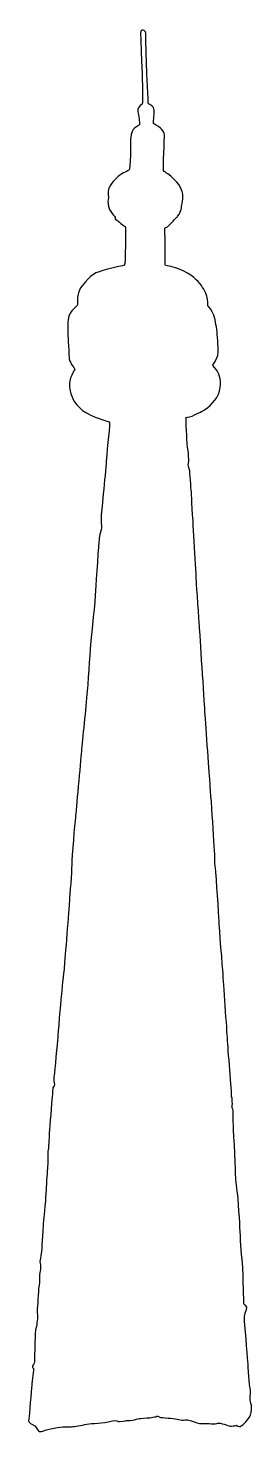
# Model space of a CAD drawing. Header units: centimetres. Extents: x -1.5 to 1.5, y -9.4 to 9.4.
import ezdxf

# ---------------------------------------------------------------- set-up
doc = ezdxf.new("R2010")
doc.units = ezdxf.units.CM
doc.header["$MEASUREMENT"] = 0
doc.layers.add('Camada 1', color=7, linetype='Continuous')

msp = doc.modelspace()

# ---------------------------------------------------------------- linework, layer by layer
at = {"layer": 'Camada 1'}
msp.add_open_spline([(1.03698, 5.00801), (1.02116, 4.9566), (0.98541, 4.8949), (0.97443, 4.88532), (0.97443, 4.88532), (0.96363, 4.87574), (1.01885, 4.8265), (1.04124, 4.78459), (1.04124, 4.78459), (1.0745, 4.72236), (1.0967, 4.61327), (1.04709, 4.49392), (1.04709, 4.49392), (0.99666, 4.37274), (0.88162, 4.29202), (0.82143, 4.26341), (0.82143, 4.26341), (0.79518, 4.25087), (0.73639, 4.2165), (0.69549, 4.20078), (0.69549, 4.20078), (0.64464, 4.18147), (0.61342, 4.18168), (0.61342, 4.18168), (0.61342, 4.18168), (0.61342, 4.18168), (0.62768, 3.84108), (0.63001, 3.82174), (0.63001, 3.82174), (0.63226, 3.80243), (0.6484, 3.70932), (0.64702, 3.68275), (0.64702, 3.68275), (0.64564, 3.65618), (0.65969, 3.60057), (0.64744, 3.57652), (0.64744, 3.57652), (0.63522, 3.55244), (0.66345, 3.47132), (0.66345, 3.47132), (0.66345, 3.47132), (0.66345, 3.47132), (0.68089, 3.22605), (0.68552, 3.18742), (0.68552, 3.18742), (0.69002, 3.14874), (0.69362, 2.98933), (0.70028, 2.90717), (0.70028, 2.90717), (0.70689, 2.82502), (0.75172, 2.06876), (0.75243, 1.99878), (0.75243, 1.99878), (0.75312, 1.92877), (0.79191, 1.47565), (0.79376, 1.39595), (0.79376, 1.39595), (0.79551, 1.31623), (0.86319, 0.38479), (0.86604, 0.27729), (0.86604, 0.27729), (0.86879, 0.16982), (0.92607, -0.55628), (0.93364, -0.66619), (0.93364, -0.66619), (0.94123, -0.77612), (1.00201, -1.67378), (0.99942, -1.69066), (0.99942, -1.69066), (0.99688, -1.70754), (0.99535, -1.7522), (1.00117, -1.77639), (1.00117, -1.77639), (1.00707, -1.80057), (1.01255, -1.87304), (1.01353, -1.89482), (1.01353, -1.89482), (1.01459, -1.9166), (1.05504, -2.46748), (1.0557, -2.53752), (1.0557, -2.53752), (1.05639, -2.60756), (1.10515, -3.17183), (1.10825, -3.24308), (1.10825, -3.24308), (1.11135, -3.31428), (1.16392, -4.01984), (1.16797, -4.1189), (1.16797, -4.1189), (1.17204, -4.21793), (1.22869, -4.8559), (1.22255, -4.86794), (1.22255, -4.86794), (1.21646, -4.88003), (1.22956, -4.89577), (1.22956, -4.89577), (1.22956, -4.89577), (1.22956, -4.89577), (1.23729, -4.98769), (1.2312, -4.99962), (1.2312, -4.99962), (1.22509, -5.01171), (1.22964, -5.03828), (1.23808, -5.04555), (1.23808, -5.04555), (1.24652, -5.05285), (1.24189, -5.18081), (1.24512, -5.22192), (1.24512, -5.22192), (1.24851, -5.26296), (1.27012, -5.7558), (1.27605, -5.92849), (1.27605, -5.92849), (1.27814, -5.99384), (1.29743, -6.11399), (1.30865, -6.24509), (1.30865, -6.24509), (1.32691, -6.46065), (1.33984, -6.70377), (1.34082, -6.76457), (1.34082, -6.76457), (1.34249, -6.86236), (1.37196, -7.11369), (1.37498, -7.19711), (1.37498, -7.19711), (1.37792, -7.28043), (1.38382, -7.6137), (1.38728, -7.64272), (1.38728, -7.64272), (1.39064, -7.67174), (1.44496, -7.66614), (1.42284, -7.72151), (1.42284, -7.72151), (1.40069, -7.77689), (1.39326, -7.8094), (1.39416, -7.84322), (1.39416, -7.84322), (1.39506, -7.87706), (1.43499, -8.33984), (1.44046, -8.41234), (1.44046, -8.41234), (1.44594, -8.48478), (1.46078, -8.75905), (1.46914, -8.77236), (1.46914, -8.77236), (1.47742, -8.78572), (1.48192, -8.83647), (1.47319, -8.87735), (1.47319, -8.87735), (1.46729, -8.90421), (1.46898, -8.95366), (1.47967, -8.97165), (1.47967, -8.97165), (1.49462, -8.9961), (1.49287, -9.09503), (1.47501, -9.13283), (1.47501, -9.13283), (1.43411, -9.21938), (1.346, -9.28698), (1.32655, -9.28438), (1.32655, -9.28438), (1.28678, -9.27927), (1.29536, -9.26239), (1.28326, -9.26837), (1.28326, -9.26837), (1.27112, -9.27438), (1.21926, -9.28123), (1.20238, -9.27864), (1.20238, -9.27864), (1.1855, -9.27613), (1.06768, -9.22813), (1.03977, -9.2412), (1.03977, -9.2412), (1.01202, -9.25427), (0.89152, -9.24136), (0.86258, -9.24472), (0.86258, -9.24472), (0.83363, -9.24811), (0.75648, -9.23908), (0.73484, -9.228), (0.73484, -9.228), (0.71322, -9.21705), (0.63268, -9.18501), (0.60009, -9.19567), (0.60009, -9.19567), (0.56733, -9.2062), (0.55903, -9.1989), (0.55903, -9.1989), (0.55903, -9.1989), (0.55903, -9.1989), (0.43613, -9.17263), (0.40475, -9.1748), (0.40475, -9.1748), (0.3734, -9.177), (0.29519, -9.15829), (0.2855, -9.16546), (0.2855, -9.16546), (0.27574, -9.17263), (0.23623, -9.13728), (0.22536, -9.14691), (0.22536, -9.14691), (0.21441, -9.15646), (0.16853, -9.15731), (0.15405, -9.16199), (0.15405, -9.16199), (0.13958, -9.16673), (0.04184, -9.17445), (0.01043, -9.17662), (0.01043, -9.17662), (-0.02092, -9.17879), (-0.03421, -9.18112), (-0.0741, -9.19411), (-0.0741, -9.19411), (-0.0958, -9.20115), (-0.17668, -9.20535), (-0.17668, -9.20535), (-0.17668, -9.20535), (-0.17668, -9.20535), (-0.19107, -9.20408), (-0.27442, -9.21913), (-0.27442, -9.21913), (-0.29802, -9.22342), (-0.31292, -9.19286), (-0.38404, -9.21209), (-0.38404, -9.21209), (-0.49329, -9.24175), (-0.64815, -9.2395), (-0.70887, -9.25202), (-0.70887, -9.25202), (-0.7934, -9.26959), (-0.86352, -9.28224), (-0.91776, -9.2879), (-0.91776, -9.2879), (-0.97208, -9.29354), (-1.02627, -9.28102), (-1.06489, -9.29166), (-1.06489, -9.29166), (-1.1036, -9.30216), (-1.18562, -9.30886), (-1.23155, -9.32172), (-1.23155, -9.32172), (-1.27751, -9.33466), (-1.32836, -9.36929), (-1.35717, -9.34252), (-1.35717, -9.34252), (-1.38582, -9.31574), (-1.38921, -9.28069), (-1.43488, -9.25738), (-1.43488, -9.25738), (-1.48055, -9.23418), (-1.49616, -9.22306), (-1.48737, -9.18219), (-1.48737, -9.18219), (-1.47859, -9.14115), (-1.45308, -8.79362), (-1.44781, -8.73573), (-1.44781, -8.73573), (-1.44254, -8.67784), (-1.41844, -8.51742), (-1.42561, -8.50766), (-1.42561, -8.50766), (-1.43278, -8.49798), (-1.44474, -8.49176), (-1.43138, -8.47141), (-1.43138, -8.47141), (-1.41789, -8.45101), (-1.41058, -8.43051), (-1.41024, -8.39434), (-1.41024, -8.39434), (-1.41003, -8.35807), (-1.40384, -8.17939), (-1.40357, -8.14322), (-1.40357, -8.14322), (-1.40328, -8.10702), (-1.4023, -7.98622), (-1.39008, -7.96219), (-1.39008, -7.96219), (-1.37786, -7.93811), (-1.36606, -7.80783), (-1.3695, -7.7909), (-1.3695, -7.7909), (-1.37302, -7.77394), (-1.38088, -7.70017), (-1.3723, -7.6834), (-1.3723, -7.6834), (-1.36373, -7.66652), (-1.3683, -7.62781), (-1.36428, -7.57836), (-1.36428, -7.57836), (-1.36028, -7.52888), (-1.35846, -7.44808), (-1.34967, -7.40101), (-1.34967, -7.40101), (-1.34089, -7.35402), (-1.34488, -7.24895), (-1.33877, -7.23083), (-1.33877, -7.23083), (-1.33258, -7.21281), (-1.32247, -7.15127), (-1.33189, -7.12822), (-1.33189, -7.12822), (-1.34136, -7.10525), (-1.33745, -7.06176), (-1.32998, -7.03532), (-1.32998, -7.03532), (-1.32255, -7.00876), (-1.30969, -6.90022), (-1.31059, -6.86038), (-1.31059, -6.86038), (-1.31152, -6.82048), (-1.29969, -6.70229), (-1.29688, -6.64313), (-1.29688, -6.64313), (-1.294, -6.58397), (-1.27566, -6.39336), (-1.27299, -6.36439), (-1.27299, -6.36439), (-1.27048, -6.33537), (-1.25193, -6.12066), (-1.25135, -6.05425), (-1.25135, -6.05425), (-1.25093, -5.98784), (-1.23526, -5.83213), (-1.2337, -5.78752), (-1.2337, -5.78752), (-1.23217, -5.74288), (-1.23743, -5.64623), (-1.22992, -5.60766), (-1.22992, -5.60766), (-1.22241, -5.56908), (-1.21788, -5.44719), (-1.2124, -5.36509), (-1.2124, -5.36509), (-1.20692, -5.28302), (-1.1815, -4.94752), (-1.17501, -4.88723), (-1.17501, -4.88723), (-1.16852, -4.82694), (-1.16932, -4.77494), (-1.16321, -4.76293), (-1.16321, -4.76293), (-1.15705, -4.75092), (-1.13765, -4.73054), (-1.14577, -4.69906), (-1.14577, -4.69906), (-1.154, -4.6676), (-1.15141, -4.6326), (-1.14746, -4.59521), (-1.14746, -4.59521), (-1.14352, -4.55785), (-1.10306, -4.14518), (-1.10023, -4.09811), (-1.10023, -4.09811), (-1.09743, -4.05107), (-1.0616, -3.61786), (-1.05504, -3.5454), (-1.05504, -3.5454), (-1.0485, -3.47304), (-1.02011, -3.23298), (-1.01226, -3.14609), (-1.01226, -3.14609), (-1.00432, -3.05923), (-0.95077, -2.3593), (-0.9441, -2.27482), (-0.9441, -2.27482), (-0.93749, -2.19036), (-0.91465, -1.88988), (-0.91264, -1.78484), (-0.91264, -1.78484), (-0.91066, -1.67977), (-0.87232, -1.22972), (-0.86443, -1.15489), (-0.86443, -1.15489), (-0.8567, -1.08012), (-0.795, -0.41771), (-0.78418, -0.27163), (-0.78418, -0.27163), (-0.77352, -0.12558), (-0.72192, 0.30865), (-0.70576, 0.53069), (-0.70576, 0.53069), (-0.68959, 0.75273), (-0.66401, 1.10634), (-0.65726, 1.19686), (-0.65726, 1.19686), (-0.65051, 1.28732), (-0.60014, 1.73738), (-0.59543, 1.87131), (-0.59543, 1.87131), (-0.59085, 2.0053), (-0.54836, 2.51695), (-0.54807, 2.55317), (-0.54807, 2.55317), (-0.54786, 2.58939), (-0.50584, 2.71943), (-0.51661, 2.74007), (-0.51661, 2.74007), (-0.52727, 2.76068), (-0.51799, 2.86805), (-0.51777, 2.89221), (-0.51777, 2.89221), (-0.51756, 2.91634), (-0.4561, 3.50596), (-0.4494, 3.63307), (-0.4494, 3.63307), (-0.44236, 3.76586), (-0.39087, 4.12133), (-0.4108, 4.12541), (-0.4108, 4.12541), (-0.42935, 4.12954), (-0.63654, 4.18169), (-0.76674, 4.27633), (-0.76674, 4.27633), (-0.89567, 4.37012), (-0.92737, 4.50559), (-0.93586, 4.53874), (-0.93586, 4.53874), (-0.96981, 4.66817), (-0.90025, 4.77512), (-0.87212, 4.82438), (-0.87212, 4.82438), (-0.86918, 4.82991), (-0.89546, 4.85708), (-0.91596, 4.89108), (-0.91596, 4.89108), (-0.93914, 4.92918), (-0.94758, 4.96307), (-0.94813, 4.98437), (-0.94813, 4.98437), (-0.94966, 5.02414), (-0.95025, 5.02184), (-0.95025, 5.02184), (-0.95025, 5.02184), (-0.95025, 5.02184), (-0.95641, 5.1454), (-0.95768, 5.15588), (-0.95768, 5.15588), (-0.96104, 5.18488), (-0.9657, 5.36604), (-0.96549, 5.39623), (-0.96549, 5.39623), (-0.9653, 5.42642), (-0.97287, 5.53638), (-0.90964, 5.60713), (-0.90964, 5.60713), (-0.86088, 5.66174), (-0.83291, 5.67198), (-0.83431, 5.68381), (-0.83431, 5.68381), (-0.84344, 5.75512), (-0.83412, 5.86852), (-0.77324, 5.94051), (-0.77324, 5.94051), (-0.63679, 6.10199), (-0.6247, 6.10791), (-0.43357, 6.16117), (-0.43357, 6.16117), (-0.33697, 6.18818), (-0.22047, 6.20869), (-0.21161, 6.21155), (-0.21161, 6.21155), (-0.19346, 6.21748), (-0.18843, 6.72693), (-0.19798, 6.73185), (-0.19798, 6.73185), (-0.20769, 6.73677), (-0.23164, 6.74902), (-0.25685, 6.77096), (-0.25685, 6.77096), (-0.28201, 6.79289), (-0.30715, 6.8148), (-0.30715, 6.8148), (-0.30715, 6.8148), (-0.30715, 6.8148), (-0.34287, 6.81787), (-0.33456, 6.85608), (-0.33456, 6.85608), (-0.33075, 6.87362), (-0.37726, 6.89), (-0.40658, 6.95951), (-0.40658, 6.95951), (-0.42881, 7.01134), (-0.43336, 7.07521), (-0.42804, 7.08865), (-0.42804, 7.08865), (-0.41701, 7.1163), (-0.43063, 7.19692), (-0.41976, 7.22983), (-0.41976, 7.22983), (-0.40402, 7.27708), (-0.35806, 7.34037), (-0.293, 7.39641), (-0.293, 7.39641), (-0.22725, 7.45319), (-0.15782, 7.47629), (-0.15134, 7.47772), (-0.15134, 7.47772), (-0.12359, 7.48478), (-0.12422, 7.876), (-0.12647, 7.89534), (-0.12647, 7.89534), (-0.1288, 7.91465), (-0.11242, 8.00027), (-0.09414, 8.02427), (-0.09414, 8.02427), (-0.07588, 8.04824), (-0.01421, 8.08041), (-0.00926, 8.09002), (-0.00926, 8.09002), (-0.00434, 8.09965), (-0.01923, 8.20723), (-0.02029, 8.22292), (-0.02029, 8.22292), (-0.02135, 8.23861), (-0.03913, 8.28703), (-0.01968, 8.31346), (-0.01968, 8.31346), (-0.00015, 8.33987), (0.00718, 8.35431), (0.02535, 8.36021), (0.02535, 8.36021), (0.0435, 8.36614), (0.0253, 8.83596), (0.02207, 8.88305), (0.02207, 8.88305), (0.01871, 8.93027), (0.00886, 9.28904), (0.00712, 9.31193), (0.00712, 9.31193), (0.00156, 9.37837), (0.07856, 9.35125), (0.0771, 9.31259), (0.0771, 9.31259), (0.07557, 9.27399), (0.0861, 8.91405), (0.08813, 8.86454), (0.08813, 8.86454), (0.09025, 8.81504), (0.10612, 8.3766), (0.11329, 8.36686), (0.11329, 8.36686), (0.12046, 8.35715), (0.19269, 8.33847), (0.18981, 8.27934), (0.18981, 8.27934), (0.18695, 8.22021), (0.17399, 8.10559), (0.18372, 8.10069), (0.18372, 8.10069), (0.18864, 8.09815), (0.23796, 8.0777), (0.27378, 8.04468), (0.27378, 8.04468), (0.30749, 8.01362), (0.32789, 7.97044), (0.32731, 7.9547), (0.32731, 7.9547), (0.32575, 7.92213), (0.30805, 7.4888), (0.31395, 7.47668), (0.31395, 7.47668), (0.31993, 7.46459), (0.35231, 7.44498), (0.37158, 7.43519), (0.37158, 7.43519), (0.39085, 7.4254), (0.43982, 7.37008), (0.46614, 7.34753), (0.46614, 7.34753), (0.54401, 7.28056), (0.57941, 7.17761), (0.57287, 7.10528), (0.57287, 7.10528), (0.56663, 7.038), (0.55419, 7.02691), (0.55517, 6.99916), (0.55517, 6.99916), (0.55615, 6.97135), (0.54512, 6.94368), (0.53281, 6.91357), (0.53281, 6.91357), (0.52569, 6.89619), (0.51447, 6.88354), (0.50114, 6.86309), (0.50114, 6.86309), (0.49495, 6.85409), (0.48447, 6.8443), (0.46952, 6.83073), (0.46952, 6.83073), (0.44155, 6.80562), (0.3734, 6.72524), (0.35652, 6.72172), (0.35652, 6.72172), (0.33959, 6.71823), (0.3299, 6.71108), (0.33088, 6.6833), (0.33088, 6.6833), (0.33122, 6.67002), (0.33607, 6.549), (0.33628, 6.43925), (0.33628, 6.43925), (0.33641, 6.3204), (0.33263, 6.21351), (0.33938, 6.21232), (0.33938, 6.21232), (0.73578, 6.1457), (0.85005, 5.90064), (0.8745, 5.84841), (0.8745, 5.84841), (0.90556, 5.78089), (0.9036, 5.72144), (0.90347, 5.69125), (0.90347, 5.69125), (0.90318, 5.66106), (0.91051, 5.66947), (0.91051, 5.66947), (0.91051, 5.66947), (0.91051, 5.66947), (0.96364, 5.61036), (0.98436, 5.54697), (0.98436, 5.54697), (1.01021, 5.46918), (1.02307, 5.37952), (1.03177, 5.28942), (1.03177, 5.28942), (1.04188, 5.18427), (1.04651, 5.03872), (1.03698, 5.00801)], degree=3, knots=[0, 0, 0, 0, 0.00632911, 0.00632911, 0.00632911, 0.00632911, 0.01265823, 0.01265823, 0.01265823, 0.01265823, 0.01898734, 0.01898734, 0.01898734, 0.01898734, 0.02531646, 0.02531646, 0.02531646, 0.02531646, 0.03164557, 0.03164557, 0.03164557, 0.03164557, 0.03797468, 0.03797468, 0.03797468, 0.03797468, 0.0443038, 0.0443038, 0.0443038, 0.0443038, 0.05063291, 0.05063291, 0.05063291, 0.05063291, 0.05696203, 0.05696203, 0.05696203, 0.05696203, 0.06329114, 0.06329114, 0.06329114, 0.06329114, 0.06962025, 0.06962025, 0.06962025, 0.06962025, 0.07594937, 0.07594937, 0.07594937, 0.07594937, 0.08227848, 0.08227848, 0.08227848, 0.08227848, 0.08860759, 0.08860759, 0.08860759, 0.08860759, 0.09493671, 0.09493671, 0.09493671, 0.09493671, 0.10126582, 0.10126582, 0.10126582, 0.10126582, 0.10759494, 0.10759494, 0.10759494, 0.10759494, 0.11392405, 0.11392405, 0.11392405, 0.11392405, 0.12025316, 0.12025316, 0.12025316, 0.12025316, 0.12658228, 0.12658228, 0.12658228, 0.12658228, 0.13291139, 0.13291139, 0.13291139, 0.13291139, 0.13924051, 0.13924051, 0.13924051, 0.13924051, 0.14556962, 0.14556962, 0.14556962, 0.14556962, 0.15189873, 0.15189873, 0.15189873, 0.15189873, 0.15822785, 0.15822785, 0.15822785, 0.15822785, 0.16455696, 0.16455696, 0.16455696, 0.16455696, 0.17088608, 0.17088608, 0.17088608, 0.17088608, 0.17721519, 0.17721519, 0.17721519, 0.17721519, 0.1835443, 0.1835443, 0.1835443, 0.1835443, 0.18987342, 0.18987342, 0.18987342, 0.18987342, 0.19620253, 0.19620253, 0.19620253, 0.19620253, 0.20253165, 0.20253165, 0.20253165, 0.20253165, 0.20886076, 0.20886076, 0.20886076, 0.20886076, 0.21518987, 0.21518987, 0.21518987, 0.21518987, 0.22151899, 0.22151899, 0.22151899, 0.22151899, 0.2278481, 0.2278481, 0.2278481, 0.2278481, 0.23417722, 0.23417722, 0.23417722, 0.23417722, 0.24050633, 0.24050633, 0.24050633, 0.24050633, 0.24683544, 0.24683544, 0.24683544, 0.24683544, 0.25316456, 0.25316456, 0.25316456, 0.25316456, 0.25949367, 0.25949367, 0.25949367, 0.25949367, 0.26582278, 0.26582278, 0.26582278, 0.26582278, 0.2721519, 0.2721519, 0.2721519, 0.2721519, 0.27848101, 0.27848101, 0.27848101, 0.27848101, 0.28481013, 0.28481013, 0.28481013, 0.28481013, 0.29113924, 0.29113924, 0.29113924, 0.29113924, 0.29746835, 0.29746835, 0.29746835, 0.29746835, 0.30379747, 0.30379747, 0.30379747, 0.30379747, 0.31012658, 0.31012658, 0.31012658, 0.31012658, 0.3164557, 0.3164557, 0.3164557, 0.3164557, 0.32278481, 0.32278481, 0.32278481, 0.32278481, 0.32911392, 0.32911392, 0.32911392, 0.32911392, 0.33544304, 0.33544304, 0.33544304, 0.33544304, 0.34177215, 0.34177215, 0.34177215, 0.34177215, 0.34810127, 0.34810127, 0.34810127, 0.34810127, 0.35443038, 0.35443038, 0.35443038, 0.35443038, 0.36075949, 0.36075949, 0.36075949, 0.36075949, 0.36708861, 0.36708861, 0.36708861, 0.36708861, 0.37341772, 0.37341772, 0.37341772, 0.37341772, 0.37974684, 0.37974684, 0.37974684, 0.37974684, 0.38607595, 0.38607595, 0.38607595, 0.38607595, 0.39240506, 0.39240506, 0.39240506, 0.39240506, 0.39873418, 0.39873418, 0.39873418, 0.39873418, 0.40506329, 0.40506329, 0.40506329, 0.40506329, 0.41139241, 0.41139241, 0.41139241, 0.41139241, 0.41772152, 0.41772152, 0.41772152, 0.41772152, 0.42405063, 0.42405063, 0.42405063, 0.42405063, 0.43037975, 0.43037975, 0.43037975, 0.43037975, 0.43670886, 0.43670886, 0.43670886, 0.43670886, 0.44303797, 0.44303797, 0.44303797, 0.44303797, 0.44936709, 0.44936709, 0.44936709, 0.44936709, 0.4556962, 0.4556962, 0.4556962, 0.4556962, 0.46202532, 0.46202532, 0.46202532, 0.46202532, 0.46835443, 0.46835443, 0.46835443, 0.46835443, 0.47468354, 0.47468354, 0.47468354, 0.47468354, 0.48101266, 0.48101266, 0.48101266, 0.48101266, 0.48734177, 0.48734177, 0.48734177, 0.48734177, 0.49367089, 0.49367089, 0.49367089, 0.49367089, 0.5, 0.5, 0.5, 0.5, 0.50632911, 0.50632911, 0.50632911, 0.50632911, 0.51265823, 0.51265823, 0.51265823, 0.51265823, 0.51898734, 0.51898734, 0.51898734, 0.51898734, 0.52531646, 0.52531646, 0.52531646, 0.52531646, 0.53164557, 0.53164557, 0.53164557, 0.53164557, 0.53797468, 0.53797468, 0.53797468, 0.53797468, 0.5443038, 0.5443038, 0.5443038, 0.5443038, 0.55063291, 0.55063291, 0.55063291, 0.55063291, 0.55696203, 0.55696203, 0.55696203, 0.55696203, 0.56329114, 0.56329114, 0.56329114, 0.56329114, 0.56962025, 0.56962025, 0.56962025, 0.56962025, 0.57594937, 0.57594937, 0.57594937, 0.57594937, 0.58227848, 0.58227848, 0.58227848, 0.58227848, 0.58860759, 0.58860759, 0.58860759, 0.58860759, 0.59493671, 0.59493671, 0.59493671, 0.59493671, 0.60126582, 0.60126582, 0.60126582, 0.60126582, 0.60759494, 0.60759494, 0.60759494, 0.60759494, 0.61392405, 0.61392405, 0.61392405, 0.61392405, 0.62025316, 0.62025316, 0.62025316, 0.62025316, 0.62658228, 0.62658228, 0.62658228, 0.62658228, 0.63291139, 0.63291139, 0.63291139, 0.63291139, 0.63924051, 0.63924051, 0.63924051, 0.63924051, 0.64556962, 0.64556962, 0.64556962, 0.64556962, 0.65189873, 0.65189873, 0.65189873, 0.65189873, 0.65822785, 0.65822785, 0.65822785, 0.65822785, 0.66455696, 0.66455696, 0.66455696, 0.66455696, 0.67088608, 0.67088608, 0.67088608, 0.67088608, 0.67721519, 0.67721519, 0.67721519, 0.67721519, 0.6835443, 0.6835443, 0.6835443, 0.6835443, 0.68987342, 0.68987342, 0.68987342, 0.68987342, 0.69620253, 0.69620253, 0.69620253, 0.69620253, 0.70253165, 0.70253165, 0.70253165, 0.70253165, 0.70886076, 0.70886076, 0.70886076, 0.70886076, 0.71518987, 0.71518987, 0.71518987, 0.71518987, 0.72151899, 0.72151899, 0.72151899, 0.72151899, 0.7278481, 0.7278481, 0.7278481, 0.7278481, 0.73417722, 0.73417722, 0.73417722, 0.73417722, 0.74050633, 0.74050633, 0.74050633, 0.74050633, 0.74683544, 0.74683544, 0.74683544, 0.74683544, 0.75316456, 0.75316456, 0.75316456, 0.75316456, 0.75949367, 0.75949367, 0.75949367, 0.75949367, 0.76582278, 0.76582278, 0.76582278, 0.76582278, 0.7721519, 0.7721519, 0.7721519, 0.7721519, 0.77848101, 0.77848101, 0.77848101, 0.77848101, 0.78481013, 0.78481013, 0.78481013, 0.78481013, 0.79113924, 0.79113924, 0.79113924, 0.79113924, 0.79746835, 0.79746835, 0.79746835, 0.79746835, 0.80379747, 0.80379747, 0.80379747, 0.80379747, 0.81012658, 0.81012658, 0.81012658, 0.81012658, 0.8164557, 0.8164557, 0.8164557, 0.8164557, 0.82278481, 0.82278481, 0.82278481, 0.82278481, 0.82911392, 0.82911392, 0.82911392, 0.82911392, 0.83544304, 0.83544304, 0.83544304, 0.83544304, 0.84177215, 0.84177215, 0.84177215, 0.84177215, 0.84810127, 0.84810127, 0.84810127, 0.84810127, 0.85443038, 0.85443038, 0.85443038, 0.85443038, 0.86075949, 0.86075949, 0.86075949, 0.86075949, 0.86708861, 0.86708861, 0.86708861, 0.86708861, 0.87341772, 0.87341772, 0.87341772, 0.87341772, 0.87974684, 0.87974684, 0.87974684, 0.87974684, 0.88607595, 0.88607595, 0.88607595, 0.88607595, 0.89240506, 0.89240506, 0.89240506, 0.89240506, 0.89873418, 0.89873418, 0.89873418, 0.89873418, 0.90506329, 0.90506329, 0.90506329, 0.90506329, 0.91139241, 0.91139241, 0.91139241, 0.91139241, 0.91772152, 0.91772152, 0.91772152, 0.91772152, 0.92405063, 0.92405063, 0.92405063, 0.92405063, 0.93037975, 0.93037975, 0.93037975, 0.93037975, 0.93670886, 0.93670886, 0.93670886, 0.93670886, 0.94303797, 0.94303797, 0.94303797, 0.94303797, 0.94936709, 0.94936709, 0.94936709, 0.94936709, 0.9556962, 0.9556962, 0.9556962, 0.9556962, 0.96202532, 0.96202532, 0.96202532, 0.96202532, 0.96835443, 0.96835443, 0.96835443, 0.96835443, 0.97468354, 0.97468354, 0.97468354, 0.97468354, 0.98101266, 0.98101266, 0.98101266, 0.98101266, 0.98734177, 0.98734177, 0.98734177, 0.98734177, 1, 1, 1, 1], dxfattribs=at)

doc.saveas('drawing.dxf')
